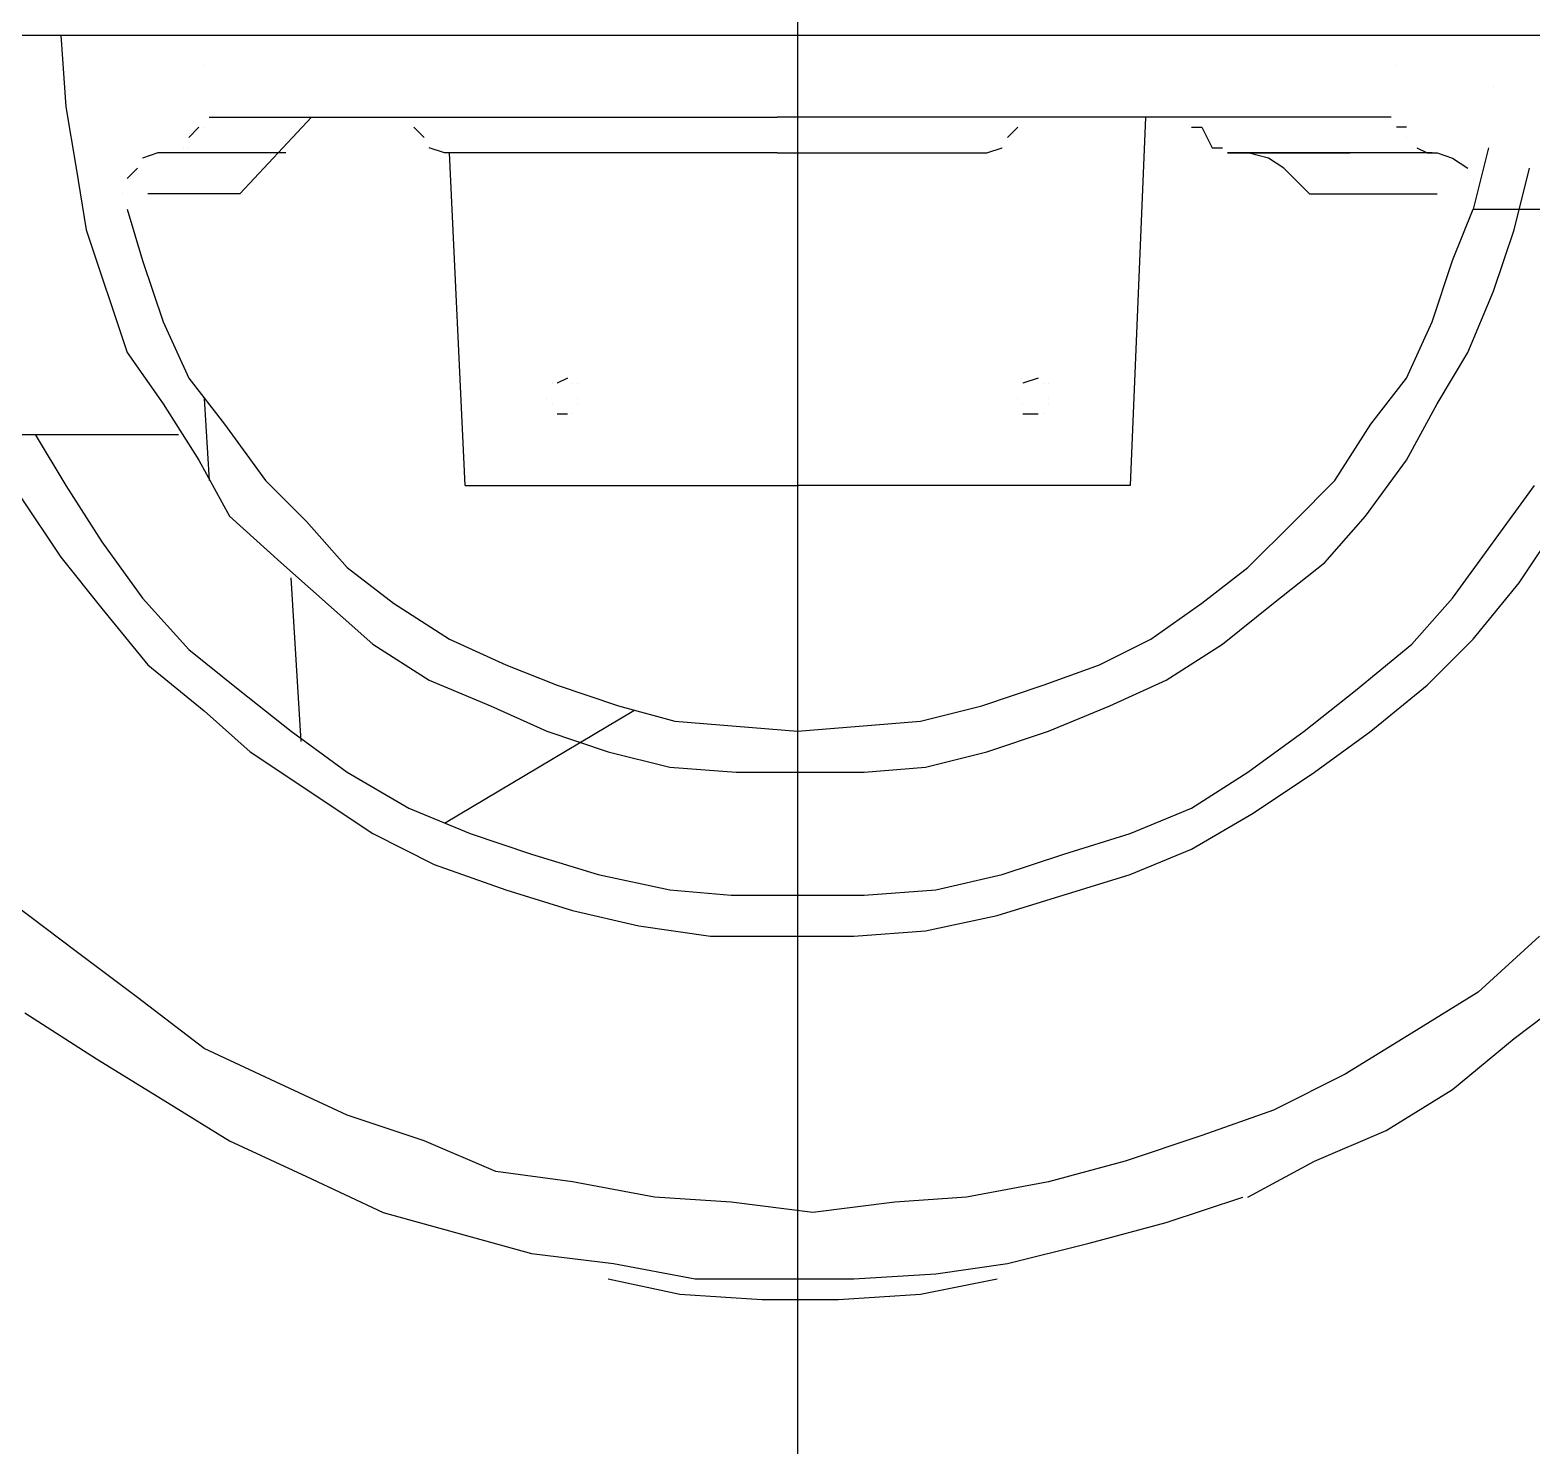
# Model space of a CAD drawing. Header units: millimetres. Extents: x 553474 to 556484, y 6145926 to 6146600.
# Drawn here: x 554048.4436 to 554048.5778, y 6146169.8671 to 6146169.9942 of the extents above; entities that cross this region are included whole.
import ezdxf

# ---------------------------------------------------------------- set-up
doc = ezdxf.new("R2010")
doc.units = ezdxf.units.MM
doc.layers.add('Agrimensores', color=7, linetype='Continuous')

msp = doc.modelspace()

# ---------------------------------------------------------------- linework, layer by layer
at = {"layer": 'Agrimensores'}
for p, q in [((554048.5121640193, 6146170.118378649, 9.79600000000013), (554048.5121640193, 6146169.86706217, 9.79600000000013)), ((554048.3914632204, 6146169.993791785, 9.79600000000013), (554048.7687874858, 6146169.993791785, 9.79600000000013))]:
    msp.add_line(p, q, dxfattribs=at)
for points in [[(554048.446327219, 6146169.993791785, 9.79600000000013), (554048.446327219, 6146169.993791785, 9.79600000000013), (554048.4467844192, 6146169.987390985, 9.79600000000013), (554048.4467844192, 6146169.987390985, 9.79600000000013)], [(554048.4591288206, 6146169.991048585, 9.79600000000013), (554048.4591288206, 6146169.991048585, 9.79600000000013), (554048.4595860189, 6146169.986476585, 9.79600000000013), (554048.4595860189, 6146169.986476585, 9.79600000000013)], [(554048.4591288206, 6146169.991048585, 9.79600000000013), (554048.4591288206, 6146169.991048585, 9.79600000000013), (554048.4591288206, 6146169.996077785, 9.79600000000013), (554048.4591288206, 6146169.996077785, 9.79600000000013)], [(554048.5656564191, 6146169.991048585, 9.79600000000013), (554048.5656564191, 6146169.991048585, 9.79600000000013), (554048.5651992189, 6146169.986476585, 9.79600000000013), (554048.5651992189, 6146169.986476585, 9.79600000000013)], [(554048.5743432196, 6146169.989219785, 9.79600000000013), (554048.5743432196, 6146169.989219785, 9.79600000000013), (554048.5743432196, 6146169.994706185, 9.79600000000013), (554048.5743432196, 6146169.994706185, 9.79600000000013)], [(554048.5743432196, 6146169.989219785, 9.79600000000013), (554048.5743432196, 6146169.989219785, 9.79600000000013), (554048.5738860194, 6146169.983733385, 9.79600000000013), (554048.5738860194, 6146169.983733385, 9.79600000000013)], [(554048.4467844192, 6146169.987390985, 9.79600000000013), (554048.4467844192, 6146169.987390985, 9.79600000000013), (554048.4476988197, 6146169.981904585, 9.79600000000013), (554048.4476988197, 6146169.981904585, 9.79600000000013)], [(554048.4595860189, 6146169.986476585, 9.79600000000013), (554048.4595860189, 6146169.986476585, 9.79600000000013), (554048.4591288206, 6146169.991048585, 9.79600000000013), (554048.4591288206, 6146169.991048585, 9.79600000000013)], [(554048.4595860189, 6146169.986476585, 9.79600000000013), (554048.4595860189, 6146169.986476585, 9.79600000000013), (554048.5103352193, 6146169.986476585, 9.79600000000013), (554048.5103352193, 6146169.986476585, 9.79600000000013)], [(554048.4687300206, 6146169.986476585, 9.79600000000013), (554048.4687300206, 6146169.986476585, 9.79600000000013), (554048.4623292193, 6146169.979618585, 9.79600000000013), (554048.4623292193, 6146169.979618585, 9.79600000000013)], [(554048.5651992189, 6146169.986476585, 9.79600000000013), (554048.5651992189, 6146169.986476585, 9.79600000000013), (554048.5103352193, 6146169.986476585, 9.79600000000013), (554048.5103352193, 6146169.986476585, 9.79600000000013)], [(554048.5432536195, 6146169.986476585, 9.79600000000013), (554048.5432536195, 6146169.986476585, 9.79600000000013), (554048.5418820197, 6146169.953558185, 9.79600000000013), (554048.5418820197, 6146169.953558185, 9.79600000000013)], [(554048.5469112194, 6146169.986476585, 9.79600000000013), (554048.5469112194, 6146169.986476585, 9.79600000000013), (554048.5473684177, 6146169.985562185, 9.79600000000013), (554048.5473684177, 6146169.985562185, 9.79600000000013)], [(554048.5651992189, 6146169.986476585, 9.79600000000013), (554048.5651992189, 6146169.986476585, 9.79600000000013), (554048.5656564191, 6146169.991048585, 9.79600000000013), (554048.5656564191, 6146169.991048585, 9.79600000000013)], [(554048.457757218, 6146169.984647784, 9.79600000000013), (554048.457757218, 6146169.984647784, 9.79600000000013), (554048.4586716194, 6146169.985562185, 9.79600000000013), (554048.4586716194, 6146169.985562185, 9.79600000000013)], [(554048.4586716194, 6146169.985562185, 9.79600000000013), (554048.4586716194, 6146169.985562185, 9.79600000000013), (554048.4591288206, 6146169.985562185, 9.79600000000013), (554048.4591288206, 6146169.985562185, 9.79600000000013)], [(554048.4591288206, 6146169.985562185, 9.79600000000013), (554048.4591288206, 6146169.985562185, 9.79600000000013), (554048.4595860189, 6146169.986476585, 9.79600000000013), (554048.4595860189, 6146169.986476585, 9.79600000000013)], [(554048.4787884189, 6146169.984647784, 9.79600000000013), (554048.4787884189, 6146169.984647784, 9.79600000000013), (554048.4778740194, 6146169.985562185, 9.79600000000013), (554048.4778740194, 6146169.985562185, 9.79600000000013)], [(554048.4778740194, 6146169.985562185, 9.79600000000013), (554048.4778740194, 6146169.985562185, 9.79600000000013), (554048.4774168192, 6146169.986476585, 9.79600000000013), (554048.4774168192, 6146169.986476585, 9.79600000000013)], [(554048.5309092191, 6146169.984647784, 9.79600000000013), (554048.5309092191, 6146169.984647784, 9.79600000000013), (554048.5318236195, 6146169.985562185, 9.79600000000013), (554048.5318236195, 6146169.985562185, 9.79600000000013)], [(554048.5318236195, 6146169.985562185, 9.79600000000013), (554048.5318236195, 6146169.985562185, 9.79600000000013), (554048.5322808207, 6146169.986476585, 9.79600000000013), (554048.5322808207, 6146169.986476585, 9.79600000000013)], [(554048.5473684177, 6146169.985562185, 9.79600000000013), (554048.5473684177, 6146169.985562185, 9.79600000000013), (554048.5482828191, 6146169.985562185, 9.79600000000013), (554048.5482828191, 6146169.985562185, 9.79600000000013)], [(554048.5482828191, 6146169.985562185, 9.79600000000013), (554048.5482828191, 6146169.985562185, 9.79600000000013), (554048.5491972195, 6146169.983733385, 9.79600000000013), (554048.5491972195, 6146169.983733385, 9.79600000000013)], [(554048.5665708196, 6146169.985562185, 9.79600000000013), (554048.5665708196, 6146169.985562185, 9.79600000000013), (554048.5656564191, 6146169.985562185, 9.79600000000013), (554048.5656564191, 6146169.985562185, 9.79600000000013)], [(554048.5656564191, 6146169.985562185, 9.79600000000013), (554048.5656564191, 6146169.985562185, 9.79600000000013), (554048.5651992189, 6146169.986476585, 9.79600000000013), (554048.5651992189, 6146169.986476585, 9.79600000000013)], [(554048.4573000197, 6146169.983733385, 9.79600000000013), (554048.4573000197, 6146169.983733385, 9.79600000000013), (554048.4568428195, 6146169.983276185, 9.79600000000013), (554048.4568428195, 6146169.983276185, 9.79600000000013)], [(554048.4573000197, 6146169.983733385, 9.79600000000013), (554048.4573000197, 6146169.983733385, 9.79600000000013), (554048.457757218, 6146169.983733385, 9.79600000000013), (554048.457757218, 6146169.983733385, 9.79600000000013)], [(554048.457757218, 6146169.983733385, 9.79600000000013), (554048.457757218, 6146169.983733385, 9.79600000000013), (554048.457757218, 6146169.984647784, 9.79600000000013), (554048.457757218, 6146169.984647784, 9.79600000000013)], [(554048.4806172189, 6146169.983276185, 9.79600000000013), (554048.4806172189, 6146169.983276185, 9.79600000000013), (554048.4792456191, 6146169.983733385, 9.79600000000013), (554048.4792456191, 6146169.983733385, 9.79600000000013)], [(554048.4792456191, 6146169.983733385, 9.79600000000013), (554048.4792456191, 6146169.983733385, 9.79600000000013), (554048.4787884189, 6146169.984647784, 9.79600000000013), (554048.4787884189, 6146169.984647784, 9.79600000000013)], [(554048.5290804191, 6146169.983276185, 9.79600000000013), (554048.5290804191, 6146169.983276185, 9.79600000000013), (554048.5304520198, 6146169.983733385, 9.79600000000013), (554048.5304520198, 6146169.983733385, 9.79600000000013)], [(554048.5304520198, 6146169.983733385, 9.79600000000013), (554048.5304520198, 6146169.983733385, 9.79600000000013), (554048.5309092191, 6146169.984647784, 9.79600000000013), (554048.5309092191, 6146169.984647784, 9.79600000000013)], [(554048.5491972195, 6146169.983733385, 9.79600000000013), (554048.5491972195, 6146169.983733385, 9.79600000000013), (554048.550111619, 6146169.983733385, 9.79600000000013), (554048.550111619, 6146169.983733385, 9.79600000000013)], [(554048.550111619, 6146169.983733385, 9.79600000000013), (554048.550111619, 6146169.983733385, 9.79600000000013), (554048.5505688193, 6146169.983276185, 9.79600000000013), (554048.5505688193, 6146169.983276185, 9.79600000000013)], [(554048.5665708196, 6146169.984647784, 9.79600000000013), (554048.5665708196, 6146169.984647784, 9.79600000000013), (554048.5665708196, 6146169.985562185, 9.79600000000013), (554048.5665708196, 6146169.985562185, 9.79600000000013)], [(554048.5670280189, 6146169.983733385, 9.79600000000013), (554048.5670280189, 6146169.983733385, 9.79600000000013), (554048.5674852191, 6146169.983733385, 9.79600000000013), (554048.5674852191, 6146169.983733385, 9.79600000000013)], [(554048.5670280189, 6146169.983733385, 9.79600000000013), (554048.5670280189, 6146169.983733385, 9.79600000000013), (554048.5665708196, 6146169.984647784, 9.79600000000013), (554048.5665708196, 6146169.984647784, 9.79600000000013)], [(554048.5674852191, 6146169.983733385, 9.79600000000013), (554048.5674852191, 6146169.983733385, 9.79600000000013), (554048.5683996177, 6146169.983276185, 9.79600000000013), (554048.5683996177, 6146169.983276185, 9.79600000000013)], [(554048.5738860194, 6146169.983733385, 9.79600000000013), (554048.5738860194, 6146169.983733385, 9.79600000000013), (554048.5725144197, 6146169.978246985, 9.79600000000013), (554048.5725144197, 6146169.978246985, 9.79600000000013)], [(554048.4550140204, 6146169.983276185, 9.79600000000013), (554048.4550140204, 6146169.983276185, 9.79600000000013), (554048.4536424198, 6146169.982818985, 9.79600000000013), (554048.4536424198, 6146169.982818985, 9.79600000000013)], [(554048.4536424198, 6146169.982818985, 9.79600000000013), (554048.4536424198, 6146169.982818985, 9.79600000000013), (554048.4531852196, 6146169.981904585, 9.79600000000013), (554048.4531852196, 6146169.981904585, 9.79600000000013)], [(554048.455928419, 6146169.983276185, 9.79600000000013), (554048.455928419, 6146169.983276185, 9.79600000000013), (554048.4550140204, 6146169.983276185, 9.79600000000013), (554048.4550140204, 6146169.983276185, 9.79600000000013)], [(554048.4664440204, 6146169.983276185, 9.79600000000013), (554048.4664440204, 6146169.983276185, 9.79600000000013), (554048.455928419, 6146169.983276185, 9.79600000000013), (554048.455928419, 6146169.983276185, 9.79600000000013)], [(554048.4568428195, 6146169.983276185, 9.79600000000013), (554048.4568428195, 6146169.983276185, 9.79600000000013), (554048.4573000197, 6146169.983733385, 9.79600000000013), (554048.4573000197, 6146169.983733385, 9.79600000000013)], [(554048.5103352193, 6146169.983276185, 9.79600000000013), (554048.5103352193, 6146169.983276185, 9.79600000000013), (554048.4806172189, 6146169.983276185, 9.79600000000013), (554048.4806172189, 6146169.983276185, 9.79600000000013)], [(554048.4824460198, 6146169.953558185, 9.79600000000013), (554048.4824460198, 6146169.953558185, 9.79600000000013), (554048.4810744191, 6146169.983276185, 9.79600000000013), (554048.4810744191, 6146169.983276185, 9.79600000000013)], [(554048.4810744191, 6146169.983276185, 9.79600000000013), (554048.4810744191, 6146169.983276185, 9.79600000000013), (554048.4806172189, 6146169.983276185, 9.79600000000013), (554048.4806172189, 6146169.983276185, 9.79600000000013)], [(554048.5103352193, 6146169.983276185, 9.79600000000013), (554048.5103352193, 6146169.983276185, 9.79600000000013), (554048.5290804191, 6146169.983276185, 9.79600000000013), (554048.5290804191, 6146169.983276185, 9.79600000000013)], [(554048.5638276192, 6146169.983276185, 9.79600000000013), (554048.5638276192, 6146169.983276185, 9.79600000000013), (554048.5505688193, 6146169.983276185, 9.79600000000013), (554048.5505688193, 6146169.983276185, 9.79600000000013)], [(554048.5505688193, 6146169.983276185, 9.79600000000013), (554048.5505688193, 6146169.983276185, 9.79600000000013), (554048.561541619, 6146169.983276185, 9.79600000000013), (554048.561541619, 6146169.983276185, 9.79600000000013)], [(554048.5523976192, 6146169.983276185, 9.79600000000013), (554048.5523976192, 6146169.983276185, 9.79600000000013), (554048.5505688193, 6146169.983276185, 9.79600000000013), (554048.5505688193, 6146169.983276185, 9.79600000000013)], [(554048.5542264192, 6146169.982818985, 9.79600000000013), (554048.5542264192, 6146169.982818985, 9.79600000000013), (554048.5523976192, 6146169.983276185, 9.79600000000013), (554048.5523976192, 6146169.983276185, 9.79600000000013)], [(554048.5555980189, 6146169.981904585, 9.79600000000013), (554048.5555980189, 6146169.981904585, 9.79600000000013), (554048.5542264192, 6146169.982818985, 9.79600000000013), (554048.5542264192, 6146169.982818985, 9.79600000000013)], [(554048.5688568198, 6146169.983276185, 9.79600000000013), (554048.5688568198, 6146169.983276185, 9.79600000000013), (554048.5578840191, 6146169.983276185, 9.79600000000013), (554048.5578840191, 6146169.983276185, 9.79600000000013)], [(554048.5683996177, 6146169.983276185, 9.79600000000013), (554048.5683996177, 6146169.983276185, 9.79600000000013), (554048.569314019, 6146169.983276185, 9.79600000000013), (554048.569314019, 6146169.983276185, 9.79600000000013)], [(554048.569314019, 6146169.983276185, 9.79600000000013), (554048.569314019, 6146169.983276185, 9.79600000000013), (554048.5706856179, 6146169.982818985, 9.79600000000013), (554048.5706856179, 6146169.982818985, 9.79600000000013)], [(554048.5706856179, 6146169.982818985, 9.79600000000013), (554048.5706856179, 6146169.982818985, 9.79600000000013), (554048.5720572195, 6146169.981904585, 9.79600000000013), (554048.5720572195, 6146169.981904585, 9.79600000000013)], [(554048.4476988197, 6146169.981904585, 9.79600000000013), (554048.4476988197, 6146169.981904585, 9.79600000000013), (554048.4486132192, 6146169.976418185, 9.79600000000013), (554048.4486132192, 6146169.976418185, 9.79600000000013)], [(554048.4531852196, 6146169.981904585, 9.79600000000013), (554048.4531852196, 6146169.981904585, 9.79600000000013), (554048.4522708191, 6146169.980990185, 9.79600000000013), (554048.4522708191, 6146169.980990185, 9.79600000000013)], [(554048.4522708191, 6146169.980990185, 9.79600000000013), (554048.4522708191, 6146169.980990185, 9.79600000000013), (554048.4518136207, 6146169.979618585, 9.79600000000013), (554048.4518136207, 6146169.979618585, 9.79600000000013)], [(554048.5565124194, 6146169.980990185, 9.79600000000013), (554048.5565124194, 6146169.980990185, 9.79600000000013), (554048.5555980189, 6146169.981904585, 9.79600000000013), (554048.5555980189, 6146169.981904585, 9.79600000000013)], [(554048.5565124194, 6146169.980990185, 9.79600000000013), (554048.5565124194, 6146169.980990185, 9.79600000000013), (554048.5578840191, 6146169.979618585, 9.79600000000013), (554048.5578840191, 6146169.979618585, 9.79600000000013)], [(554048.5720572195, 6146169.981904585, 9.79600000000013), (554048.5720572195, 6146169.981904585, 9.79600000000013), (554048.5725144197, 6146169.980990185, 9.79600000000013), (554048.5725144197, 6146169.980990185, 9.79600000000013)], [(554048.5725144197, 6146169.980990185, 9.79600000000013), (554048.5725144197, 6146169.980990185, 9.79600000000013), (554048.5725144197, 6146169.978246985, 9.79600000000013), (554048.5725144197, 6146169.978246985, 9.79600000000013)], [(554048.5761720196, 6146169.976418185, 9.79600000000013), (554048.5761720196, 6146169.976418185, 9.79600000000013), (554048.5775436193, 6146169.981904585, 9.79600000000013), (554048.5775436193, 6146169.981904585, 9.79600000000013)], [(554048.5775436193, 6146169.981904585, 9.79600000000013), (554048.5775436193, 6146169.981904585, 9.79600000000013), (554048.5780008177, 6146169.987390985, 9.79600000000013), (554048.5780008177, 6146169.987390985, 9.79600000000013)], [(554048.4518136207, 6146169.979618585, 9.79600000000013), (554048.4518136207, 6146169.979618585, 9.79600000000013), (554048.4522708191, 6146169.978246985, 9.79600000000013), (554048.4522708191, 6146169.978246985, 9.79600000000013)], [(554048.4623292193, 6146169.979618585, 9.79600000000013), (554048.4623292193, 6146169.979618585, 9.79600000000013), (554048.4540996191, 6146169.979618585, 9.79600000000013), (554048.4540996191, 6146169.979618585, 9.79600000000013)], [(554048.5578840191, 6146169.979618585, 9.79600000000013), (554048.5578840191, 6146169.979618585, 9.79600000000013), (554048.569314019, 6146169.979618585, 9.79600000000013), (554048.569314019, 6146169.979618585, 9.79600000000013)], [(554048.4522708191, 6146169.978246985, 9.79600000000013), (554048.4522708191, 6146169.978246985, 9.79600000000013), (554048.4536424198, 6146169.973674985, 9.79600000000013), (554048.4536424198, 6146169.973674985, 9.79600000000013)], [(554048.5706856179, 6146169.973674985, 9.79600000000013), (554048.5706856179, 6146169.973674985, 9.79600000000013), (554048.5725144197, 6146169.978246985, 9.79600000000013), (554048.5725144197, 6146169.978246985, 9.79600000000013)], [(554048.5725144197, 6146169.978246985, 9.79600000000013), (554048.5725144197, 6146169.978246985, 9.79600000000013), (554048.5876020195, 6146169.978246985, 9.79600000000013), (554048.5876020195, 6146169.978246985, 9.79600000000013)], [(554048.4486132192, 6146169.976418185, 9.79600000000013), (554048.4486132192, 6146169.976418185, 9.79600000000013), (554048.4522708191, 6146169.965445384, 9.79600000000013), (554048.4522708191, 6146169.965445384, 9.79600000000013)], [(554048.5743432196, 6146169.970931785, 9.79600000000013), (554048.5743432196, 6146169.970931785, 9.79600000000013), (554048.5761720196, 6146169.976418185, 9.79600000000013), (554048.5761720196, 6146169.976418185, 9.79600000000013)], [(554048.4536424198, 6146169.973674985, 9.79600000000013), (554048.4536424198, 6146169.973674985, 9.79600000000013), (554048.4554712179, 6146169.968188585, 9.79600000000013), (554048.4554712179, 6146169.968188585, 9.79600000000013)], [(554048.5688568198, 6146169.968188585, 9.79600000000013), (554048.5688568198, 6146169.968188585, 9.79600000000013), (554048.5706856179, 6146169.973674985, 9.79600000000013), (554048.5706856179, 6146169.973674985, 9.79600000000013)], [(554048.5720572195, 6146169.965445384, 9.79600000000013), (554048.5720572195, 6146169.965445384, 9.79600000000013), (554048.5743432196, 6146169.970931785, 9.79600000000013), (554048.5743432196, 6146169.970931785, 9.79600000000013)], [(554048.4554712179, 6146169.968188585, 9.79600000000013), (554048.4554712179, 6146169.968188585, 9.79600000000013), (554048.457757218, 6146169.963159385, 9.79600000000013), (554048.457757218, 6146169.963159385, 9.79600000000013)], [(554048.5665708196, 6146169.963159385, 9.79600000000013), (554048.5665708196, 6146169.963159385, 9.79600000000013), (554048.5688568198, 6146169.968188585, 9.79600000000013), (554048.5688568198, 6146169.968188585, 9.79600000000013)], [(554048.4522708191, 6146169.965445384, 9.79600000000013), (554048.4522708191, 6146169.965445384, 9.79600000000013), (554048.4554712179, 6146169.960873385, 9.79600000000013), (554048.4554712179, 6146169.960873385, 9.79600000000013)], [(554048.569314019, 6146169.960873385, 9.79600000000013), (554048.569314019, 6146169.960873385, 9.79600000000013), (554048.5720572195, 6146169.965445384, 9.79600000000013), (554048.5720572195, 6146169.965445384, 9.79600000000013)], [(554048.457757218, 6146169.963159385, 9.79600000000013), (554048.457757218, 6146169.963159385, 9.79600000000013), (554048.4609576196, 6146169.959044585, 9.79600000000013), (554048.4609576196, 6146169.959044585, 9.79600000000013)], [(554048.4902184189, 6146169.962702185, 9.79600000000013), (554048.4902184189, 6146169.962702185, 9.79600000000013), (554048.4897612196, 6146169.961330585, 9.79600000000013), (554048.4897612196, 6146169.961330585, 9.79600000000013)], [(554048.4915900195, 6146169.963159385, 9.79600000000013), (554048.4915900195, 6146169.963159385, 9.79600000000013), (554048.4906756191, 6146169.962702185, 9.79600000000013), (554048.4906756191, 6146169.962702185, 9.79600000000013)], [(554048.4906756191, 6146169.962702185, 9.79600000000013), (554048.4906756191, 6146169.962702185, 9.79600000000013), (554048.4902184189, 6146169.962702185, 9.79600000000013), (554048.4902184189, 6146169.962702185, 9.79600000000013)], [(554048.4920472179, 6146169.962702185, 9.79600000000013), (554048.4920472179, 6146169.962702185, 9.79600000000013), (554048.4915900195, 6146169.963159385, 9.79600000000013), (554048.4915900195, 6146169.963159385, 9.79600000000013)], [(554048.4925044191, 6146169.962702185, 9.79600000000013), (554048.4925044191, 6146169.962702185, 9.79600000000013), (554048.4920472179, 6146169.962702185, 9.79600000000013), (554048.4920472179, 6146169.962702185, 9.79600000000013)], [(554048.5336524204, 6146169.963159385, 9.79600000000013), (554048.5336524204, 6146169.963159385, 9.79600000000013), (554048.5322808207, 6146169.962702185, 9.79600000000013), (554048.5322808207, 6146169.962702185, 9.79600000000013)], [(554048.5322808207, 6146169.962702185, 9.79600000000013), (554048.5322808207, 6146169.962702185, 9.79600000000013), (554048.5318236195, 6146169.961330585, 9.79600000000013), (554048.5318236195, 6146169.961330585, 9.79600000000013)], [(554048.5341096197, 6146169.962702185, 9.79600000000013), (554048.5341096197, 6146169.962702185, 9.79600000000013), (554048.5336524204, 6146169.963159385, 9.79600000000013), (554048.5336524204, 6146169.963159385, 9.79600000000013)], [(554048.534566819, 6146169.962702185, 9.79600000000013), (554048.534566819, 6146169.962702185, 9.79600000000013), (554048.5341096197, 6146169.962702185, 9.79600000000013), (554048.5341096197, 6146169.962702185, 9.79600000000013)], [(554048.563370419, 6146169.959044585, 9.79600000000013), (554048.563370419, 6146169.959044585, 9.79600000000013), (554048.5665708196, 6146169.963159385, 9.79600000000013), (554048.5665708196, 6146169.963159385, 9.79600000000013)], [(554048.4554712179, 6146169.960873385, 9.79600000000013), (554048.4554712179, 6146169.960873385, 9.79600000000013), (554048.4586716194, 6146169.955844184, 9.79600000000013), (554048.4586716194, 6146169.955844184, 9.79600000000013)], [(554048.4591288206, 6146169.961330585, 9.79600000000013), (554048.4591288206, 6146169.961330585, 9.79600000000013), (554048.4595860189, 6146169.954015384, 9.79600000000013), (554048.4595860189, 6146169.954015384, 9.79600000000013)], [(554048.4897612196, 6146169.961330585, 9.79600000000013), (554048.4897612196, 6146169.961330585, 9.79600000000013), (554048.4902184189, 6146169.960873385, 9.79600000000013), (554048.4902184189, 6146169.960873385, 9.79600000000013)], [(554048.4902184189, 6146169.960873385, 9.79600000000013), (554048.4902184189, 6146169.960873385, 9.79600000000013), (554048.4906756191, 6146169.959958985, 9.79600000000013), (554048.4906756191, 6146169.959958985, 9.79600000000013)], [(554048.4925044191, 6146169.961330585, 9.79600000000013), (554048.4925044191, 6146169.961330585, 9.79600000000013), (554048.4925044191, 6146169.962702185, 9.79600000000013), (554048.4925044191, 6146169.962702185, 9.79600000000013)], [(554048.4925044191, 6146169.960873385, 9.79600000000013), (554048.4925044191, 6146169.960873385, 9.79600000000013), (554048.4925044191, 6146169.961330585, 9.79600000000013), (554048.4925044191, 6146169.961330585, 9.79600000000013)], [(554048.5318236195, 6146169.961330585, 9.79600000000013), (554048.5318236195, 6146169.961330585, 9.79600000000013), (554048.5322808207, 6146169.960873385, 9.79600000000013), (554048.5322808207, 6146169.960873385, 9.79600000000013)], [(554048.5322808207, 6146169.960873385, 9.79600000000013), (554048.5322808207, 6146169.960873385, 9.79600000000013), (554048.5322808207, 6146169.959958985, 9.79600000000013), (554048.5322808207, 6146169.959958985, 9.79600000000013)], [(554048.534566819, 6146169.961330585, 9.79600000000013), (554048.534566819, 6146169.961330585, 9.79600000000013), (554048.534566819, 6146169.962702185, 9.79600000000013), (554048.534566819, 6146169.962702185, 9.79600000000013)], [(554048.534566819, 6146169.960873385, 9.79600000000013), (554048.534566819, 6146169.960873385, 9.79600000000013), (554048.534566819, 6146169.961330585, 9.79600000000013), (554048.534566819, 6146169.961330585, 9.79600000000013)], [(554048.5665708196, 6146169.955844184, 9.79600000000013), (554048.5665708196, 6146169.955844184, 9.79600000000013), (554048.569314019, 6146169.960873385, 9.79600000000013), (554048.569314019, 6146169.960873385, 9.79600000000013)], [(554048.4906756191, 6146169.959958985, 9.79600000000013), (554048.4906756191, 6146169.959958985, 9.79600000000013), (554048.4915900195, 6146169.959958985, 9.79600000000013), (554048.4915900195, 6146169.959958985, 9.79600000000013)], [(554048.4915900195, 6146169.959958985, 9.79600000000013), (554048.4915900195, 6146169.959958985, 9.79600000000013), (554048.4920472179, 6146169.959958985, 9.79600000000013), (554048.4920472179, 6146169.959958985, 9.79600000000013)], [(554048.4920472179, 6146169.959958985, 9.79600000000013), (554048.4920472179, 6146169.959958985, 9.79600000000013), (554048.4925044191, 6146169.960873385, 9.79600000000013), (554048.4925044191, 6146169.960873385, 9.79600000000013)], [(554048.5322808207, 6146169.959958985, 9.79600000000013), (554048.5322808207, 6146169.959958985, 9.79600000000013), (554048.5336524204, 6146169.959958985, 9.79600000000013), (554048.5336524204, 6146169.959958985, 9.79600000000013)], [(554048.5336524204, 6146169.959958985, 9.79600000000013), (554048.5336524204, 6146169.959958985, 9.79600000000013), (554048.5341096197, 6146169.959958985, 9.79600000000013), (554048.5341096197, 6146169.959958985, 9.79600000000013)], [(554048.5341096197, 6146169.959958985, 9.79600000000013), (554048.5341096197, 6146169.959958985, 9.79600000000013), (554048.534566819, 6146169.960873385, 9.79600000000013), (554048.534566819, 6146169.960873385, 9.79600000000013)], [(554048.400150018, 6146169.958130185, 9.79600000000013), (554048.400150018, 6146169.958130185, 9.79600000000013), (554048.4568428195, 6146169.958130185, 9.79600000000013), (554048.4568428195, 6146169.958130185, 9.79600000000013)], [(554048.4440412198, 6146169.958130185, 9.79600000000013), (554048.4440412198, 6146169.958130185, 9.79600000000013), (554048.4467844192, 6146169.953558185, 9.79600000000013), (554048.4467844192, 6146169.953558185, 9.79600000000013)], [(554048.4609576196, 6146169.959044585, 9.79600000000013), (554048.4609576196, 6146169.959044585, 9.79600000000013), (554048.4646152204, 6146169.954015384, 9.79600000000013), (554048.4646152204, 6146169.954015384, 9.79600000000013)], [(554048.5601700193, 6146169.954015384, 9.79600000000013), (554048.5601700193, 6146169.954015384, 9.79600000000013), (554048.563370419, 6146169.959044585, 9.79600000000013), (554048.563370419, 6146169.959044585, 9.79600000000013)], [(554048.4586716194, 6146169.955844184, 9.79600000000013), (554048.4586716194, 6146169.955844184, 9.79600000000013), (554048.4614148189, 6146169.950814985, 9.79600000000013), (554048.4614148189, 6146169.950814985, 9.79600000000013)], [(554048.5629132197, 6146169.950814985, 9.79600000000013), (554048.5629132197, 6146169.950814985, 9.79600000000013), (554048.5665708196, 6146169.955844184, 9.79600000000013), (554048.5665708196, 6146169.955844184, 9.79600000000013)], [(554048.4646152204, 6146169.954015384, 9.79600000000013), (554048.4646152204, 6146169.954015384, 9.79600000000013), (554048.4682728194, 6146169.950357785, 9.79600000000013), (554048.4682728194, 6146169.950357785, 9.79600000000013)], [(554048.5565124194, 6146169.950357785, 9.79600000000013), (554048.5565124194, 6146169.950357785, 9.79600000000013), (554048.5601700193, 6146169.954015384, 9.79600000000013), (554048.5601700193, 6146169.954015384, 9.79600000000013)], [(554048.4426696191, 6146169.952643785, 9.79600000000013), (554048.4426696191, 6146169.952643785, 9.79600000000013), (554048.446327219, 6146169.947157385, 9.79600000000013), (554048.446327219, 6146169.947157385, 9.79600000000013)], [(554048.4467844192, 6146169.953558185, 9.79600000000013), (554048.4467844192, 6146169.953558185, 9.79600000000013), (554048.4499848189, 6146169.948528985, 9.79600000000013), (554048.4499848189, 6146169.948528985, 9.79600000000013)], [(554048.4824460198, 6146169.953558185, 9.79600000000013), (554048.4824460198, 6146169.953558185, 9.79600000000013), (554048.5121640193, 6146169.953558185, 9.79600000000013), (554048.5121640193, 6146169.953558185, 9.79600000000013)], [(554048.5418820197, 6146169.953558185, 9.79600000000013), (554048.5418820197, 6146169.953558185, 9.79600000000013), (554048.5121640193, 6146169.953558185, 9.79600000000013), (554048.5121640193, 6146169.953558185, 9.79600000000013)], [(554048.5743432196, 6146169.948528985, 9.79600000000013), (554048.5743432196, 6146169.948528985, 9.79600000000013), (554048.5780008177, 6146169.953558185, 9.79600000000013), (554048.5780008177, 6146169.953558185, 9.79600000000013)], [(554048.4614148189, 6146169.950814985, 9.79600000000013), (554048.4614148189, 6146169.950814985, 9.79600000000013), (554048.4659868192, 6146169.946700185, 9.79600000000013), (554048.4659868192, 6146169.946700185, 9.79600000000013)], [(554048.4682728194, 6146169.950357785, 9.79600000000013), (554048.4682728194, 6146169.950357785, 9.79600000000013), (554048.4719304221, 6146169.946242985, 9.79600000000013), (554048.4719304221, 6146169.946242985, 9.79600000000013)], [(554048.5523976192, 6146169.946242985, 9.79600000000013), (554048.5523976192, 6146169.946242985, 9.79600000000013), (554048.5565124194, 6146169.950357785, 9.79600000000013), (554048.5565124194, 6146169.950357785, 9.79600000000013)], [(554048.5592556198, 6146169.946700185, 9.79600000000013), (554048.5592556198, 6146169.946700185, 9.79600000000013), (554048.5629132197, 6146169.950814985, 9.79600000000013), (554048.5629132197, 6146169.950814985, 9.79600000000013)], [(554048.5766292207, 6146169.944871385, 9.79600000000013), (554048.5766292207, 6146169.944871385, 9.79600000000013), (554048.5802868197, 6146169.950357785, 9.79600000000013), (554048.5802868197, 6146169.950357785, 9.79600000000013)], [(554048.4499848189, 6146169.948528985, 9.79600000000013), (554048.4499848189, 6146169.948528985, 9.79600000000013), (554048.4536424198, 6146169.943499785, 9.79600000000013), (554048.4536424198, 6146169.943499785, 9.79600000000013)], [(554048.5706856179, 6146169.943499785, 9.79600000000013), (554048.5706856179, 6146169.943499785, 9.79600000000013), (554048.5743432196, 6146169.948528985, 9.79600000000013), (554048.5743432196, 6146169.948528985, 9.79600000000013)], [(554048.446327219, 6146169.947157385, 9.79600000000013), (554048.446327219, 6146169.947157385, 9.79600000000013), (554048.4499848189, 6146169.942585385, 9.79600000000013), (554048.4499848189, 6146169.942585385, 9.79600000000013)], [(554048.4659868192, 6146169.946700185, 9.79600000000013), (554048.4659868192, 6146169.946700185, 9.79600000000013), (554048.4742164195, 6146169.939384985, 9.79600000000013), (554048.4742164195, 6146169.939384985, 9.79600000000013)], [(554048.4719304221, 6146169.946242985, 9.79600000000013), (554048.4719304221, 6146169.946242985, 9.79600000000013), (554048.4760452204, 6146169.943042585, 9.79600000000013), (554048.4760452204, 6146169.943042585, 9.79600000000013)], [(554048.5482828191, 6146169.943042585, 9.79600000000013), (554048.5482828191, 6146169.943042585, 9.79600000000013), (554048.5523976192, 6146169.946242985, 9.79600000000013), (554048.5523976192, 6146169.946242985, 9.79600000000013)], [(554048.5546836203, 6146169.943042585, 9.79600000000013), (554048.5546836203, 6146169.943042585, 9.79600000000013), (554048.5592556198, 6146169.946700185, 9.79600000000013), (554048.5592556198, 6146169.946700185, 9.79600000000013)], [(554048.4678156192, 6146169.930698185, 9.79600000000013), (554048.4678156192, 6146169.930698185, 9.79600000000013), (554048.4669012197, 6146169.945328585, 9.79600000000013), (554048.4669012197, 6146169.945328585, 9.79600000000013)], [(554048.5725144197, 6146169.939842185, 9.79600000000013), (554048.5725144197, 6146169.939842185, 9.79600000000013), (554048.5766292207, 6146169.944871385, 9.79600000000013), (554048.5766292207, 6146169.944871385, 9.79600000000013)], [(554048.4536424198, 6146169.943499785, 9.79600000000013), (554048.4536424198, 6146169.943499785, 9.79600000000013), (554048.457757218, 6146169.938927785, 9.79600000000013), (554048.457757218, 6146169.938927785, 9.79600000000013)], [(554048.5670280189, 6146169.939384985, 9.79600000000013), (554048.5670280189, 6146169.939384985, 9.79600000000013), (554048.5706856179, 6146169.943499785, 9.79600000000013), (554048.5706856179, 6146169.943499785, 9.79600000000013)], [(554048.4499848189, 6146169.942585385, 9.79600000000013), (554048.4499848189, 6146169.942585385, 9.79600000000013), (554048.4540996191, 6146169.937556185, 9.79600000000013), (554048.4540996191, 6146169.937556185, 9.79600000000013)], [(554048.4760452204, 6146169.943042585, 9.79600000000013), (554048.4760452204, 6146169.943042585, 9.79600000000013), (554048.4810744191, 6146169.939842185, 9.79600000000013), (554048.4810744191, 6146169.939842185, 9.79600000000013)], [(554048.5437108206, 6146169.939842185, 9.79600000000013), (554048.5437108206, 6146169.939842185, 9.79600000000013), (554048.5482828191, 6146169.943042585, 9.79600000000013), (554048.5482828191, 6146169.943042585, 9.79600000000013)], [(554048.550111619, 6146169.939384985, 9.79600000000013), (554048.550111619, 6146169.939384985, 9.79600000000013), (554048.5546836203, 6146169.943042585, 9.79600000000013), (554048.5546836203, 6146169.943042585, 9.79600000000013)], [(554048.4742164195, 6146169.939384985, 9.79600000000013), (554048.4742164195, 6146169.939384985, 9.79600000000013), (554048.4792456191, 6146169.936184585, 9.79600000000013), (554048.4792456191, 6146169.936184585, 9.79600000000013)], [(554048.4810744191, 6146169.939842185, 9.79600000000013), (554048.4810744191, 6146169.939842185, 9.79600000000013), (554048.4861036178, 6146169.937556185, 9.79600000000013), (554048.4861036178, 6146169.937556185, 9.79600000000013)], [(554048.5391388193, 6146169.937556185, 9.79600000000013), (554048.5391388193, 6146169.937556185, 9.79600000000013), (554048.5437108206, 6146169.939842185, 9.79600000000013), (554048.5437108206, 6146169.939842185, 9.79600000000013)], [(554048.5450824194, 6146169.936184585, 9.79600000000013), (554048.5450824194, 6146169.936184585, 9.79600000000013), (554048.550111619, 6146169.939384985, 9.79600000000013), (554048.550111619, 6146169.939384985, 9.79600000000013)], [(554048.5619988202, 6146169.935270185, 9.79600000000013), (554048.5619988202, 6146169.935270185, 9.79600000000013), (554048.5670280189, 6146169.939384985, 9.79600000000013), (554048.5670280189, 6146169.939384985, 9.79600000000013)], [(554048.5683996177, 6146169.935727385, 9.79600000000013), (554048.5683996177, 6146169.935727385, 9.79600000000013), (554048.5725144197, 6146169.939842185, 9.79600000000013), (554048.5725144197, 6146169.939842185, 9.79600000000013)], [(554048.457757218, 6146169.938927785, 9.79600000000013), (554048.457757218, 6146169.938927785, 9.79600000000013), (554048.4623292193, 6146169.935270185, 9.79600000000013), (554048.4623292193, 6146169.935270185, 9.79600000000013)], [(554048.4540996191, 6146169.937556185, 9.79600000000013), (554048.4540996191, 6146169.937556185, 9.79600000000013), (554048.4591288206, 6146169.933441385, 9.79600000000013), (554048.4591288206, 6146169.933441385, 9.79600000000013)], [(554048.4861036178, 6146169.937556185, 9.79600000000013), (554048.4861036178, 6146169.937556185, 9.79600000000013), (554048.4906756191, 6146169.935727385, 9.79600000000013), (554048.4906756191, 6146169.935727385, 9.79600000000013)], [(554048.5341096197, 6146169.935727385, 9.79600000000013), (554048.5341096197, 6146169.935727385, 9.79600000000013), (554048.5391388193, 6146169.937556185, 9.79600000000013), (554048.5391388193, 6146169.937556185, 9.79600000000013)], [(554048.4623292193, 6146169.935270185, 9.79600000000013), (554048.4623292193, 6146169.935270185, 9.79600000000013), (554048.4669012197, 6146169.931612585, 9.79600000000013), (554048.4669012197, 6146169.931612585, 9.79600000000013)], [(554048.4792456191, 6146169.936184585, 9.79600000000013), (554048.4792456191, 6146169.936184585, 9.79600000000013), (554048.4847320181, 6146169.933898585, 9.79600000000013), (554048.4847320181, 6146169.933898585, 9.79600000000013)], [(554048.4906756191, 6146169.935727385, 9.79600000000013), (554048.4906756191, 6146169.935727385, 9.79600000000013), (554048.496162019, 6146169.933898585, 9.79600000000013), (554048.496162019, 6146169.933898585, 9.79600000000013)], [(554048.528623218, 6146169.933898585, 9.79600000000013), (554048.528623218, 6146169.933898585, 9.79600000000013), (554048.5341096197, 6146169.935727385, 9.79600000000013), (554048.5341096197, 6146169.935727385, 9.79600000000013)], [(554048.5400532207, 6146169.933898585, 9.79600000000013), (554048.5400532207, 6146169.933898585, 9.79600000000013), (554048.5450824194, 6146169.936184585, 9.79600000000013), (554048.5450824194, 6146169.936184585, 9.79600000000013)], [(554048.5574268189, 6146169.931612585, 9.79600000000013), (554048.5574268189, 6146169.931612585, 9.79600000000013), (554048.5619988202, 6146169.935270185, 9.79600000000013), (554048.5619988202, 6146169.935270185, 9.79600000000013)], [(554048.563370419, 6146169.931612585, 9.79600000000013), (554048.563370419, 6146169.931612585, 9.79600000000013), (554048.5683996177, 6146169.935727385, 9.79600000000013), (554048.5683996177, 6146169.935727385, 9.79600000000013)], [(554048.4847320181, 6146169.933898585, 9.79600000000013), (554048.4847320181, 6146169.933898585, 9.79600000000013), (554048.4897612196, 6146169.931612585, 9.79600000000013), (554048.4897612196, 6146169.931612585, 9.79600000000013)], [(554048.496162019, 6146169.933898585, 9.79600000000013), (554048.496162019, 6146169.933898585, 9.79600000000013), (554048.5011912195, 6146169.932526985, 9.79600000000013), (554048.5011912195, 6146169.932526985, 9.79600000000013)], [(554048.523136819, 6146169.932526985, 9.79600000000013), (554048.523136819, 6146169.932526985, 9.79600000000013), (554048.528623218, 6146169.933898585, 9.79600000000013), (554048.528623218, 6146169.933898585, 9.79600000000013)], [(554048.534566819, 6146169.931612585, 9.79600000000013), (554048.534566819, 6146169.931612585, 9.79600000000013), (554048.5400532207, 6146169.933898585, 9.79600000000013), (554048.5400532207, 6146169.933898585, 9.79600000000013)], [(554048.4591288206, 6146169.933441385, 9.79600000000013), (554048.4591288206, 6146169.933441385, 9.79600000000013), (554048.4632436198, 6146169.929783785, 9.79600000000013), (554048.4632436198, 6146169.929783785, 9.79600000000013)], [(554048.4975336196, 6146169.933441385, 9.79600000000013), (554048.4975336196, 6146169.933441385, 9.79600000000013), (554048.4806172189, 6146169.923382985, 9.79600000000013), (554048.4806172189, 6146169.923382985, 9.79600000000013)], [(554048.5011912195, 6146169.932526985, 9.79600000000013), (554048.5011912195, 6146169.932526985, 9.79600000000013), (554048.5066776194, 6146169.932069785, 9.79600000000013), (554048.5066776194, 6146169.932069785, 9.79600000000013)], [(554048.5176504191, 6146169.932069785, 9.79600000000013), (554048.5176504191, 6146169.932069785, 9.79600000000013), (554048.523136819, 6146169.932526985, 9.79600000000013), (554048.523136819, 6146169.932526985, 9.79600000000013)], [(554048.4669012197, 6146169.931612585, 9.79600000000013), (554048.4669012197, 6146169.931612585, 9.79600000000013), (554048.4719304221, 6146169.927954985, 9.79600000000013), (554048.4719304221, 6146169.927954985, 9.79600000000013)], [(554048.4897612196, 6146169.931612585, 9.79600000000013), (554048.4897612196, 6146169.931612585, 9.79600000000013), (554048.4952476195, 6146169.929783785, 9.79600000000013), (554048.4952476195, 6146169.929783785, 9.79600000000013)], [(554048.5066776194, 6146169.932069785, 9.79600000000013), (554048.5066776194, 6146169.932069785, 9.79600000000013), (554048.5121640193, 6146169.931612585, 9.79600000000013), (554048.5121640193, 6146169.931612585, 9.79600000000013)], [(554048.5121640193, 6146169.931612585, 9.79600000000013), (554048.5121640193, 6146169.931612585, 9.79600000000013), (554048.5176504191, 6146169.932069785, 9.79600000000013), (554048.5176504191, 6146169.932069785, 9.79600000000013)], [(554048.5290804191, 6146169.929783785, 9.79600000000013), (554048.5290804191, 6146169.929783785, 9.79600000000013), (554048.534566819, 6146169.931612585, 9.79600000000013), (554048.534566819, 6146169.931612585, 9.79600000000013)], [(554048.5523976192, 6146169.927954985, 9.79600000000013), (554048.5523976192, 6146169.927954985, 9.79600000000013), (554048.5574268189, 6146169.931612585, 9.79600000000013), (554048.5574268189, 6146169.931612585, 9.79600000000013)], [(554048.5583412203, 6146169.927954985, 9.79600000000013), (554048.5583412203, 6146169.927954985, 9.79600000000013), (554048.563370419, 6146169.931612585, 9.79600000000013), (554048.563370419, 6146169.931612585, 9.79600000000013)], [(554048.4632436198, 6146169.929783785, 9.79600000000013), (554048.4632436198, 6146169.929783785, 9.79600000000013), (554048.4742164195, 6146169.922468585, 9.79600000000013), (554048.4742164195, 6146169.922468585, 9.79600000000013)], [(554048.4952476195, 6146169.929783785, 9.79600000000013), (554048.4952476195, 6146169.929783785, 9.79600000000013), (554048.5007340193, 6146169.928412185, 9.79600000000013), (554048.5007340193, 6146169.928412185, 9.79600000000013)], [(554048.5235940192, 6146169.928412185, 9.79600000000013), (554048.5235940192, 6146169.928412185, 9.79600000000013), (554048.5290804191, 6146169.929783785, 9.79600000000013), (554048.5290804191, 6146169.929783785, 9.79600000000013)], [(554048.5007340193, 6146169.928412185, 9.79600000000013), (554048.5007340193, 6146169.928412185, 9.79600000000013), (554048.5066776194, 6146169.927954985, 9.79600000000013), (554048.5066776194, 6146169.927954985, 9.79600000000013)], [(554048.5181076194, 6146169.927954985, 9.79600000000013), (554048.5181076194, 6146169.927954985, 9.79600000000013), (554048.5235940192, 6146169.928412185, 9.79600000000013), (554048.5235940192, 6146169.928412185, 9.79600000000013)], [(554048.4719304221, 6146169.927954985, 9.79600000000013), (554048.4719304221, 6146169.927954985, 9.79600000000013), (554048.4774168192, 6146169.924754585, 9.79600000000013), (554048.4774168192, 6146169.924754585, 9.79600000000013)], [(554048.5066776194, 6146169.927954985, 9.79600000000013), (554048.5066776194, 6146169.927954985, 9.79600000000013), (554048.5181076194, 6146169.927954985, 9.79600000000013), (554048.5181076194, 6146169.927954985, 9.79600000000013)], [(554048.5473684177, 6146169.924754585, 9.79600000000013), (554048.5473684177, 6146169.924754585, 9.79600000000013), (554048.5523976192, 6146169.927954985, 9.79600000000013), (554048.5523976192, 6146169.927954985, 9.79600000000013)], [(554048.5528548195, 6146169.924297385, 9.79600000000013), (554048.5528548195, 6146169.924297385, 9.79600000000013), (554048.5583412203, 6146169.927954985, 9.79600000000013), (554048.5583412203, 6146169.927954985, 9.79600000000013)], [(554048.4774168192, 6146169.924754585, 9.79600000000013), (554048.4774168192, 6146169.924754585, 9.79600000000013), (554048.4829032191, 6146169.922468585, 9.79600000000013), (554048.4829032191, 6146169.922468585, 9.79600000000013)], [(554048.5418820197, 6146169.922468585, 9.79600000000013), (554048.5418820197, 6146169.922468585, 9.79600000000013), (554048.5473684177, 6146169.924754585, 9.79600000000013), (554048.5473684177, 6146169.924754585, 9.79600000000013)], [(554048.5473684177, 6146169.921096985, 9.79600000000013), (554048.5473684177, 6146169.921096985, 9.79600000000013), (554048.5528548195, 6146169.924297385, 9.79600000000013), (554048.5528548195, 6146169.924297385, 9.79600000000013)], [(554048.4742164195, 6146169.922468585, 9.79600000000013), (554048.4742164195, 6146169.922468585, 9.79600000000013), (554048.4797028203, 6146169.919725385, 9.79600000000013), (554048.4797028203, 6146169.919725385, 9.79600000000013)], [(554048.4829032191, 6146169.922468585, 9.79600000000013), (554048.4829032191, 6146169.922468585, 9.79600000000013), (554048.4883896189, 6146169.920639785, 9.79600000000013), (554048.4883896189, 6146169.920639785, 9.79600000000013)], [(554048.5359384178, 6146169.920639785, 9.79600000000013), (554048.5359384178, 6146169.920639785, 9.79600000000013), (554048.5418820197, 6146169.922468585, 9.79600000000013), (554048.5418820197, 6146169.922468585, 9.79600000000013)], [(554048.4883896189, 6146169.920639785, 9.79600000000013), (554048.4883896189, 6146169.920639785, 9.79600000000013), (554048.494333219, 6146169.918810985, 9.79600000000013), (554048.494333219, 6146169.918810985, 9.79600000000013)], [(554048.5304520198, 6146169.918810985, 9.79600000000013), (554048.5304520198, 6146169.918810985, 9.79600000000013), (554048.5359384178, 6146169.920639785, 9.79600000000013), (554048.5359384178, 6146169.920639785, 9.79600000000013)], [(554048.5418820197, 6146169.918810985, 9.79600000000013), (554048.5418820197, 6146169.918810985, 9.79600000000013), (554048.5473684177, 6146169.921096985, 9.79600000000013), (554048.5473684177, 6146169.921096985, 9.79600000000013)], [(554048.4797028203, 6146169.919725385, 9.79600000000013), (554048.4797028203, 6146169.919725385, 9.79600000000013), (554048.4861036178, 6146169.917439385, 9.79600000000013), (554048.4861036178, 6146169.917439385, 9.79600000000013)], [(554048.494333219, 6146169.918810985, 9.79600000000013), (554048.494333219, 6146169.918810985, 9.79600000000013), (554048.5007340193, 6146169.917439385, 9.79600000000013), (554048.5007340193, 6146169.917439385, 9.79600000000013)], [(554048.5245084197, 6146169.917439385, 9.79600000000013), (554048.5245084197, 6146169.917439385, 9.79600000000013), (554048.5304520198, 6146169.918810985, 9.79600000000013), (554048.5304520198, 6146169.918810985, 9.79600000000013)], [(554048.5299948195, 6146169.915153385, 9.79600000000013), (554048.5299948195, 6146169.915153385, 9.79600000000013), (554048.5418820197, 6146169.918810985, 9.79600000000013), (554048.5418820197, 6146169.918810985, 9.79600000000013)], [(554048.4861036178, 6146169.917439385, 9.79600000000013), (554048.4861036178, 6146169.917439385, 9.79600000000013), (554048.4920472179, 6146169.915610585, 9.79600000000013), (554048.4920472179, 6146169.915610585, 9.79600000000013)], [(554048.5007340193, 6146169.917439385, 9.79600000000013), (554048.5007340193, 6146169.917439385, 9.79600000000013), (554048.5062204192, 6146169.916982185, 9.79600000000013), (554048.5062204192, 6146169.916982185, 9.79600000000013)], [(554048.5062204192, 6146169.916982185, 9.79600000000013), (554048.5062204192, 6146169.916982185, 9.79600000000013), (554048.5121640193, 6146169.916982185, 9.79600000000013), (554048.5121640193, 6146169.916982185, 9.79600000000013)], [(554048.5121640193, 6146169.916982185, 9.79600000000013), (554048.5121640193, 6146169.916982185, 9.79600000000013), (554048.5181076194, 6146169.916982185, 9.79600000000013), (554048.5181076194, 6146169.916982185, 9.79600000000013)], [(554048.5181076194, 6146169.916982185, 9.79600000000013), (554048.5181076194, 6146169.916982185, 9.79600000000013), (554048.5245084197, 6146169.917439385, 9.79600000000013), (554048.5245084197, 6146169.917439385, 9.79600000000013)], [(554048.4476988197, 6146169.911952985, 9.79600000000013), (554048.4476988197, 6146169.911952985, 9.79600000000013), (554048.4422124189, 6146169.916067785, 9.79600000000013), (554048.4422124189, 6146169.916067785, 9.79600000000013)], [(554048.4920472179, 6146169.915610585, 9.79600000000013), (554048.4920472179, 6146169.915610585, 9.79600000000013), (554048.4979908189, 6146169.914238985, 9.79600000000013), (554048.4979908189, 6146169.914238985, 9.79600000000013)], [(554048.5235940192, 6146169.913781785, 9.79600000000013), (554048.5235940192, 6146169.913781785, 9.79600000000013), (554048.5299948195, 6146169.915153385, 9.79600000000013), (554048.5299948195, 6146169.915153385, 9.79600000000013)], [(554048.4979908189, 6146169.914238985, 9.79600000000013), (554048.4979908189, 6146169.914238985, 9.79600000000013), (554048.5043916202, 6146169.913324585, 9.79600000000013), (554048.5043916202, 6146169.913324585, 9.79600000000013)], [(554048.5171932189, 6146169.913324585, 9.79600000000013), (554048.5171932189, 6146169.913324585, 9.79600000000013), (554048.5235940192, 6146169.913781785, 9.79600000000013), (554048.5235940192, 6146169.913781785, 9.79600000000013)], [(554048.5043916202, 6146169.913324585, 9.79600000000013), (554048.5043916202, 6146169.913324585, 9.79600000000013), (554048.5171932189, 6146169.913324585, 9.79600000000013), (554048.5171932189, 6146169.913324585, 9.79600000000013)], [(554048.5784580198, 6146169.913324585, 9.79600000000013), (554048.5784580198, 6146169.913324585, 9.79600000000013), (554048.572971619, 6146169.908295385, 9.79600000000013), (554048.572971619, 6146169.908295385, 9.79600000000013)], [(554048.4531852196, 6146169.907838184, 9.79600000000013), (554048.4531852196, 6146169.907838184, 9.79600000000013), (554048.4476988197, 6146169.911952985, 9.79600000000013), (554048.4476988197, 6146169.911952985, 9.79600000000013)], [(554048.572971619, 6146169.908295385, 9.79600000000013), (554048.572971619, 6146169.908295385, 9.79600000000013), (554048.5670280189, 6146169.904637785, 9.79600000000013), (554048.5670280189, 6146169.904637785, 9.79600000000013)], [(554048.5761720196, 6146169.904180584, 9.79600000000013), (554048.5761720196, 6146169.904180584, 9.79600000000013), (554048.5816584195, 6146169.908295385, 9.79600000000013), (554048.5816584195, 6146169.908295385, 9.79600000000013)], [(554048.4591288206, 6146169.903266185, 9.79600000000013), (554048.4591288206, 6146169.903266185, 9.79600000000013), (554048.4531852196, 6146169.907838184, 9.79600000000013), (554048.4531852196, 6146169.907838184, 9.79600000000013)], [(554048.4431268193, 6146169.906466585, 9.79600000000013), (554048.4431268193, 6146169.906466585, 9.79600000000013), (554048.4495276196, 6146169.902351785, 9.79600000000013), (554048.4495276196, 6146169.902351785, 9.79600000000013)], [(554048.5670280189, 6146169.904637785, 9.79600000000013), (554048.5670280189, 6146169.904637785, 9.79600000000013), (554048.5610844197, 6146169.900980185, 9.79600000000013), (554048.5610844197, 6146169.900980185, 9.79600000000013)], [(554048.5706856179, 6146169.899608585, 9.79600000000013), (554048.5706856179, 6146169.899608585, 9.79600000000013), (554048.5761720196, 6146169.904180584, 9.79600000000013), (554048.5761720196, 6146169.904180584, 9.79600000000013)], [(554048.4650724179, 6146169.900522985, 9.79600000000013), (554048.4650724179, 6146169.900522985, 9.79600000000013), (554048.4591288206, 6146169.903266185, 9.79600000000013), (554048.4591288206, 6146169.903266185, 9.79600000000013)], [(554048.4495276196, 6146169.902351785, 9.79600000000013), (554048.4495276196, 6146169.902351785, 9.79600000000013), (554048.4554712179, 6146169.898694185, 9.79600000000013), (554048.4554712179, 6146169.898694185, 9.79600000000013)], [(554048.4719304221, 6146169.897322585, 9.79600000000013), (554048.4719304221, 6146169.897322585, 9.79600000000013), (554048.4650724179, 6146169.900522985, 9.79600000000013), (554048.4650724179, 6146169.900522985, 9.79600000000013)], [(554048.5610844197, 6146169.900980185, 9.79600000000013), (554048.5610844197, 6146169.900980185, 9.79600000000013), (554048.5546836203, 6146169.897779785, 9.79600000000013), (554048.5546836203, 6146169.897779785, 9.79600000000013)], [(554048.5647420178, 6146169.895950985, 9.79600000000013), (554048.5647420178, 6146169.895950985, 9.79600000000013), (554048.5706856179, 6146169.899608585, 9.79600000000013), (554048.5706856179, 6146169.899608585, 9.79600000000013)], [(554048.4554712179, 6146169.898694185, 9.79600000000013), (554048.4554712179, 6146169.898694185, 9.79600000000013), (554048.4614148189, 6146169.895036585, 9.79600000000013), (554048.4614148189, 6146169.895036585, 9.79600000000013)], [(554048.5546836203, 6146169.897779785, 9.79600000000013), (554048.5546836203, 6146169.897779785, 9.79600000000013), (554048.5482828191, 6146169.895493785, 9.79600000000013), (554048.5482828191, 6146169.895493785, 9.79600000000013)], [(554048.4787884189, 6146169.895036585, 9.79600000000013), (554048.4787884189, 6146169.895036585, 9.79600000000013), (554048.4719304221, 6146169.897322585, 9.79600000000013), (554048.4719304221, 6146169.897322585, 9.79600000000013)], [(554048.4614148189, 6146169.895036585, 9.79600000000013), (554048.4614148189, 6146169.895036585, 9.79600000000013), (554048.4682728194, 6146169.891836185, 9.79600000000013), (554048.4682728194, 6146169.891836185, 9.79600000000013)], [(554048.4851892192, 6146169.892293385, 9.79600000000013), (554048.4851892192, 6146169.892293385, 9.79600000000013), (554048.4787884189, 6146169.895036585, 9.79600000000013), (554048.4787884189, 6146169.895036585, 9.79600000000013)], [(554048.5482828191, 6146169.895493785, 9.79600000000013), (554048.5482828191, 6146169.895493785, 9.79600000000013), (554048.5414248195, 6146169.893207785, 9.79600000000013), (554048.5414248195, 6146169.893207785, 9.79600000000013)], [(554048.5583412203, 6146169.893207785, 9.79600000000013), (554048.5583412203, 6146169.893207785, 9.79600000000013), (554048.5647420178, 6146169.895950985, 9.79600000000013), (554048.5647420178, 6146169.895950985, 9.79600000000013)], [(554048.4920472179, 6146169.891378985, 9.79600000000013), (554048.4920472179, 6146169.891378985, 9.79600000000013), (554048.4851892192, 6146169.892293385, 9.79600000000013), (554048.4851892192, 6146169.892293385, 9.79600000000013)], [(554048.5414248195, 6146169.893207785, 9.79600000000013), (554048.5414248195, 6146169.893207785, 9.79600000000013), (554048.534566819, 6146169.891378985, 9.79600000000013), (554048.534566819, 6146169.891378985, 9.79600000000013)], [(554048.5523976192, 6146169.890007385, 9.79600000000013), (554048.5523976192, 6146169.890007385, 9.79600000000013), (554048.5583412203, 6146169.893207785, 9.79600000000013), (554048.5583412203, 6146169.893207785, 9.79600000000013)], [(554048.4682728194, 6146169.891836185, 9.79600000000013), (554048.4682728194, 6146169.891836185, 9.79600000000013), (554048.475130819, 6146169.888635784, 9.79600000000013), (554048.475130819, 6146169.888635784, 9.79600000000013)], [(554048.4993624177, 6146169.890007385, 9.79600000000013), (554048.4993624177, 6146169.890007385, 9.79600000000013), (554048.4920472179, 6146169.891378985, 9.79600000000013), (554048.4920472179, 6146169.891378985, 9.79600000000013)], [(554048.534566819, 6146169.891378985, 9.79600000000013), (554048.534566819, 6146169.891378985, 9.79600000000013), (554048.5272516191, 6146169.890007385, 9.79600000000013), (554048.5272516191, 6146169.890007385, 9.79600000000013)], [(554048.5062204192, 6146169.889550185, 9.79600000000013), (554048.5062204192, 6146169.889550185, 9.79600000000013), (554048.4993624177, 6146169.890007385, 9.79600000000013), (554048.4993624177, 6146169.890007385, 9.79600000000013)], [(554048.513535619, 6146169.888635784, 9.79600000000013), (554048.513535619, 6146169.888635784, 9.79600000000013), (554048.5062204192, 6146169.889550185, 9.79600000000013), (554048.5062204192, 6146169.889550185, 9.79600000000013)], [(554048.5208508198, 6146169.889550185, 9.79600000000013), (554048.5208508198, 6146169.889550185, 9.79600000000013), (554048.513535619, 6146169.888635784, 9.79600000000013), (554048.513535619, 6146169.888635784, 9.79600000000013)], [(554048.5272516191, 6146169.890007385, 9.79600000000013), (554048.5272516191, 6146169.890007385, 9.79600000000013), (554048.5208508198, 6146169.889550185, 9.79600000000013), (554048.5208508198, 6146169.889550185, 9.79600000000013)], [(554048.5450824194, 6146169.887721385, 9.79600000000013), (554048.5450824194, 6146169.887721385, 9.79600000000013), (554048.551940419, 6146169.890007385, 9.79600000000013), (554048.551940419, 6146169.890007385, 9.79600000000013)], [(554048.551940419, 6146169.890007385, 9.79600000000013), (554048.551940419, 6146169.890007385, 9.79600000000013), (554048.5523976192, 6146169.890007385, 9.79600000000013), (554048.5523976192, 6146169.890007385, 9.79600000000013)], [(554048.475130819, 6146169.888635784, 9.79600000000013), (554048.475130819, 6146169.888635784, 9.79600000000013), (554048.4883896189, 6146169.884978184, 9.79600000000013), (554048.4883896189, 6146169.884978184, 9.79600000000013)], [(554048.5382244189, 6146169.885892585, 9.79600000000013), (554048.5382244189, 6146169.885892585, 9.79600000000013), (554048.5450824194, 6146169.887721385, 9.79600000000013), (554048.5450824194, 6146169.887721385, 9.79600000000013)], [(554048.5309092191, 6146169.884063785, 9.79600000000013), (554048.5309092191, 6146169.884063785, 9.79600000000013), (554048.5382244189, 6146169.885892585, 9.79600000000013), (554048.5382244189, 6146169.885892585, 9.79600000000013)], [(554048.4883896189, 6146169.884978184, 9.79600000000013), (554048.4883896189, 6146169.884978184, 9.79600000000013), (554048.4957048197, 6146169.884063785, 9.79600000000013), (554048.4957048197, 6146169.884063785, 9.79600000000013)], [(554048.4952476195, 6146169.884063785, 9.79600000000013), (554048.4952476195, 6146169.884063785, 9.79600000000013), (554048.4952476195, 6146169.882692185, 9.79600000000013), (554048.4952476195, 6146169.882692185, 9.79600000000013)], [(554048.4957048197, 6146169.884063785, 9.79600000000013), (554048.4957048197, 6146169.884063785, 9.79600000000013), (554048.5030200204, 6146169.882692185, 9.79600000000013), (554048.5030200204, 6146169.882692185, 9.79600000000013)], [(554048.5245084197, 6146169.883149385, 9.79600000000013), (554048.5245084197, 6146169.883149385, 9.79600000000013), (554048.5309092191, 6146169.884063785, 9.79600000000013), (554048.5309092191, 6146169.884063785, 9.79600000000013)], [(554048.4952476195, 6146169.882692185, 9.79600000000013), (554048.4952476195, 6146169.882692185, 9.79600000000013), (554048.5016484198, 6146169.881320585, 9.79600000000013), (554048.5016484198, 6146169.881320585, 9.79600000000013)], [(554048.5030200204, 6146169.882692185, 9.79600000000013), (554048.5030200204, 6146169.882692185, 9.79600000000013), (554048.5171932189, 6146169.882692185, 9.79600000000013), (554048.5171932189, 6146169.882692185, 9.79600000000013)], [(554048.5048488195, 6146169.882692185, 9.79600000000013), (554048.5048488195, 6146169.882692185, 9.79600000000013), (554048.5048488195, 6146169.881320585, 9.79600000000013), (554048.5048488195, 6146169.881320585, 9.79600000000013)], [(554048.5171932189, 6146169.882692185, 9.79600000000013), (554048.5171932189, 6146169.882692185, 9.79600000000013), (554048.5245084197, 6146169.883149385, 9.79600000000013), (554048.5245084197, 6146169.883149385, 9.79600000000013)], [(554048.523136819, 6146169.881320585, 9.79600000000013), (554048.523136819, 6146169.881320585, 9.79600000000013), (554048.5299948195, 6146169.882692185, 9.79600000000013), (554048.5299948195, 6146169.882692185, 9.79600000000013)], [(554048.5299948195, 6146169.882692185, 9.79600000000013), (554048.5299948195, 6146169.882692185, 9.79600000000013), (554048.5299948195, 6146169.884063785, 9.79600000000013), (554048.5299948195, 6146169.884063785, 9.79600000000013)], [(554048.5016484198, 6146169.881320585, 9.79600000000013), (554048.5016484198, 6146169.881320585, 9.79600000000013), (554048.5089636196, 6146169.880863385, 9.79600000000013), (554048.5089636196, 6146169.880863385, 9.79600000000013)], [(554048.5089636196, 6146169.880863385, 9.79600000000013), (554048.5089636196, 6146169.880863385, 9.79600000000013), (554048.5158216192, 6146169.880863385, 9.79600000000013), (554048.5158216192, 6146169.880863385, 9.79600000000013)], [(554048.5158216192, 6146169.880863385, 9.79600000000013), (554048.5158216192, 6146169.880863385, 9.79600000000013), (554048.523136819, 6146169.881320585, 9.79600000000013), (554048.523136819, 6146169.881320585, 9.79600000000013)]]:
    msp.add_open_spline(points, degree=3, dxfattribs=at)

doc.saveas('drawing.dxf')
